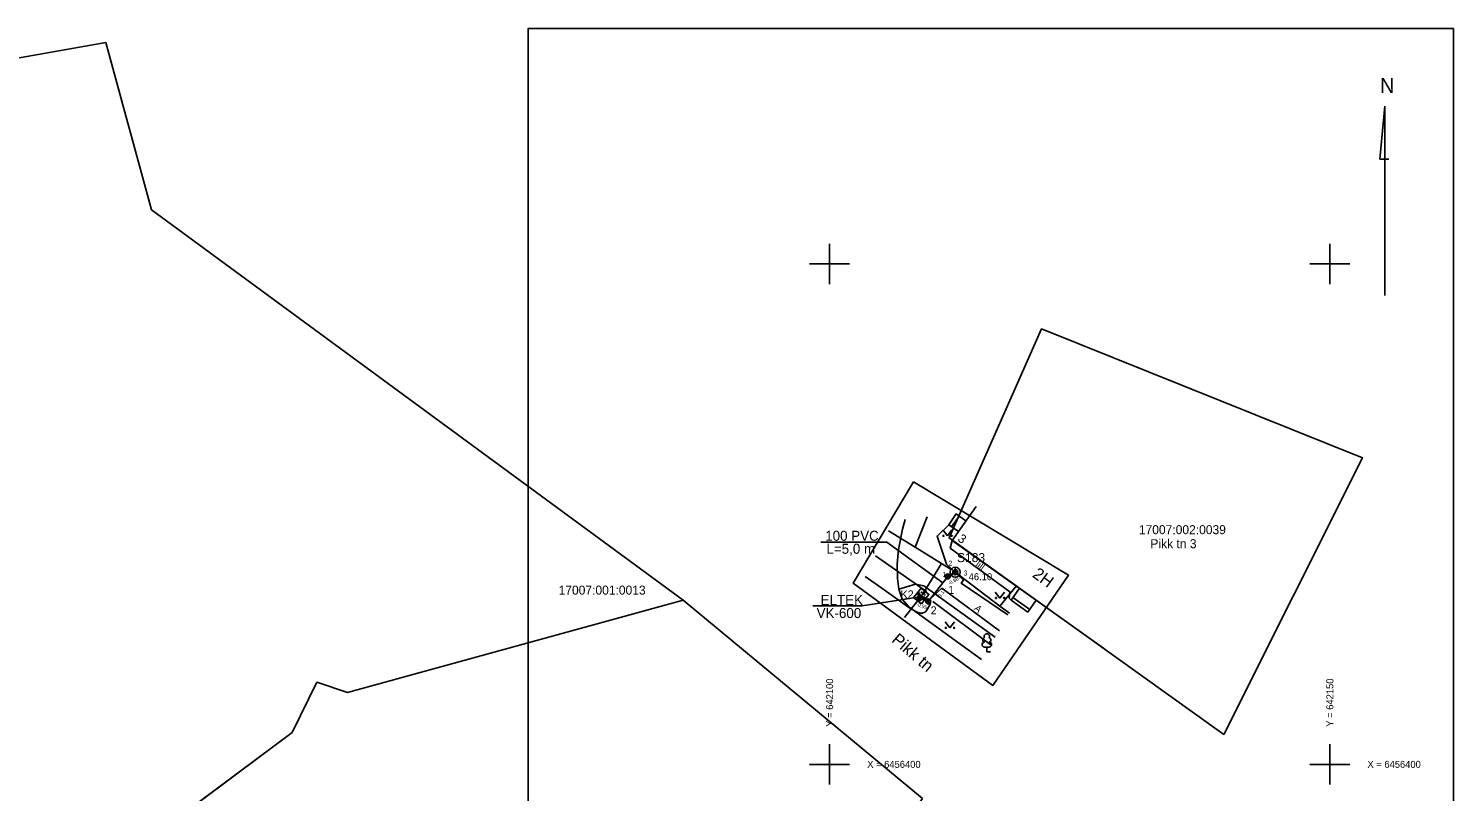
# Model space of a CAD drawing. Extents: x 641383 to 642190, y 6455739 to 6456705.
# Drawn here: x 642019.9 to 642162.4, y 6456397.3 to 6456473.5 of the extents above; entities that cross this region are included whole.
import ezdxf

# ---------------------------------------------------------------- set-up
doc = ezdxf.new("R2010")
doc.units = 0
for name, color, linetype in [('HALJASTUS', 7, 'Continuous'), ('HOONE', 7, 'Continuous'), ('JOONSIDE', 7, 'Continuous'), ('KAEVU_NR', 7, 'Continuous'), ('KOORDPUNKT', 7, 'Continuous'), ('KORGUS', 7, 'Continuous'), ('MOOTMPUNKT', 7, 'Continuous'), ('MOOTPIIR', 7, 'Continuous'), ('PIIR', 7, 'Continuous'), ('POST', 7, 'Continuous'), ('PUU', 7, 'Continuous'), ('SIKAEV', 7, 'Continuous'), ('SITRASS', 7, 'Continuous'), ('TEE', 7, 'Continuous'), ('TORU_NR', 7, 'Continuous'), ('VORK', 7, 'Continuous'), ('VORMISTUS', 7, 'Continuous')]:
    doc.layers.add(name, color=color, linetype=linetype)

msp = doc.modelspace()

# ---------------------------------------------------------------- linework, layer by layer
at = {"layer": 'HALJASTUS'}
for p, q in [((642111.31, 6456423.44), (642111.78, 6456422.84)), ((642111.78, 6456422.84), (642112.22, 6456423.44)), ((642116.56, 6456417.22), (642117.03, 6456416.62)), ((642117.03, 6456416.62), (642117.47, 6456417.22)), ((642111.56, 6456414.25), (642112.02, 6456413.64)), ((642112.02, 6456413.64), (642112.47, 6456414.25))]:
    msp.add_line(p, q, dxfattribs=at)
msp.add_lwpolyline([(642112.24, 6456422.37), (642112.06, 6456421.59), (642118.01, 6456417.25), (642117.96, 6456416.59), (642118.15, 6456416.42)], dxfattribs=at)
for centre in [(642111.38, 6456422.84), (642112.21, 6456422.84), (642116.63, 6456416.62), (642117.45, 6456416.62), (642111.62, 6456413.64), (642112.45, 6456413.64)]:
    msp.add_circle(centre, 0.055, dxfattribs=at)
at = {"layer": 'HOONE'}
for p, q in [((642112.19, 6456423.74), (642112.95, 6456424.81)), ((642118.33, 6456416.67), (642120, 6456415.48))]:
    msp.add_line(p, q, dxfattribs=at)
for points in [[(642114.66, 6456425.78), (642112.24, 6456422.37), (642127.38, 6456411.62)], [(642113.63, 6456424.33), (642112.64, 6456425.03), (642111.91, 6456423.94), (642112.87, 6456423.26)], [(642118.98, 6456417.59), (642118.15, 6456416.42), (642119.81, 6456415.21), (642120.65, 6456416.4)]]:
    msp.add_lwpolyline(points, dxfattribs=at)
at = {"layer": 'KOORDPUNKT'}
for centre, radius in [((642111.81, 6456418.78), 0.25), ((642111.81, 6456418.78), 0.0221), ((642111.81, 6456418.78), 0.025), ((642111.81, 6456418.78), 0.0132), ((642111.81, 6456418.78), 0.0161), ((642111.81, 6456418.78), 0.0191), ((642111.81, 6456418.78), 0.0043), ((642111.81, 6456418.78), 0.00726), ((642111.81, 6456418.78), 0.0102), ((642112.56, 6456419.2), 0.25), ((642112.56, 6456419.2), 0.0221), ((642112.56, 6456419.2), 0.025), ((642112.56, 6456419.2), 0.0191), ((642112.56, 6456419.2), 0.0102), ((642112.56, 6456419.2), 0.0132), ((642112.56, 6456419.2), 0.0161), ((642112.56, 6456419.2), 0.0043), ((642112.56, 6456419.2), 0.00726), ((642108.97, 6456416.6), 0.25), ((642108.97, 6456416.6), 0.025), ((642108.97, 6456416.6), 0.0191), ((642108.97, 6456416.6), 0.0221), ((642108.97, 6456416.6), 0.0132), ((642108.97, 6456416.6), 0.0161), ((642108.97, 6456416.6), 0.00726), ((642108.97, 6456416.6), 0.0102), ((642108.97, 6456416.6), 0.0043), ((642109.86, 6456416.28), 0.25), ((642109.86, 6456416.28), 0.0191), ((642109.86, 6456416.28), 0.0221), ((642109.86, 6456416.28), 0.025), ((642109.86, 6456416.28), 0.0102), ((642109.86, 6456416.28), 0.0132), ((642109.86, 6456416.28), 0.0161), ((642109.86, 6456416.28), 0.0043), ((642109.86, 6456416.28), 0.00726)]:
    msp.add_circle(centre, radius, dxfattribs=at)
at = {"layer": 'MOOTMPUNKT'}
for centre in [(642111.81, 6456418.78), (642112.56, 6456419.2), (642108.91, 6456417.04), (642108.97, 6456416.6), (642109.41, 6456416.63), (642109.86, 6456416.28)]:
    msp.add_circle(centre, 0.1, dxfattribs=at)
at = {"layer": 'MOOTPIIR'}
msp.add_lwpolyline([(642108.39, 6456428.23), (642102.36, 6456418.09), (642116.31, 6456407.89), (642123.87, 6456418.91), (642108.39, 6456428.23)], dxfattribs=at)
at = {"layer": 'PIIR'}
for points in [[(641975.53, 6456462.91), (641958.19, 6456458.96), (641930.32, 6456426), (641917.23, 6456410.51), (641913.75, 6456409.86), (641915.56, 6456400.83), (641920.11, 6456393.03), (641923.93, 6456390.6), (641931.49, 6456388.23), (641937.73, 6456386.31), (641944.08, 6456378.69), (641948.84, 6456366.09), (641954.57, 6456354.53), (641957.89, 6456343.97), (641963.04, 6456335.35), (641971.58, 6456325.47), (641981.3, 6456331.91), (642003.95, 6456371.66), (642046.27, 6456403.18), (642048.75, 6456408.2), (642051.81, 6456407.18), (642085.36, 6456416.4), (642032.23, 6456455.42), (642027.65, 6456472.13)], [(642139.39, 6456402.99), (642153.27, 6456430.62), (642121.19, 6456443.51), (642111.95, 6456422.63)], [(642109.3, 6456396.57), (642085.36, 6456416.4), (642051.81, 6456407.18), (642048.75, 6456408.2), (642046.27, 6456403.18), (642022.41, 6456385.37), (642026.27, 6456382.19), (642073.39, 6456346.8)]]:
    msp.add_lwpolyline(points, close=True, dxfattribs=at)
at = {"layer": 'POST'}
for points in [[(642109.17, 6456416.05), (642108.39, 6456416.68), (642108.77, 6456417.15), (642109.55, 6456416.52)], [(642109.55, 6456416.52), (642108.77, 6456417.15), (642109.15, 6456417.62), (642109.93, 6456416.98)]]:
    msp.add_lwpolyline(points, close=True, dxfattribs=at)
msp.add_lwpolyline([(642098.32, 6456415.83), (642103.26, 6456415.83), (642108.61, 6456416.67)], dxfattribs=at)
for centre, radius in [((642109.2, 6456417.19), 0.0304), ((642109.2, 6456417.19), 0.029), ((642109.2, 6456417.19), 0.0277), ((642109.2, 6456417.19), 0.0263), ((642109.2, 6456417.19), 0.0249), ((642109.2, 6456417.19), 0.0236), ((642109.2, 6456417.19), 0.0222), ((642109.2, 6456417.19), 0.0209), ((642109.2, 6456417.19), 0.0195), ((642109.2, 6456417.19), 0.0181), ((642109.2, 6456417.19), 0.0168), ((642109.2, 6456417.19), 0.0154), ((642109.2, 6456417.19), 0.014), ((642109.2, 6456417.19), 0.0127), ((642109.2, 6456417.19), 0.0113), ((642109.2, 6456417.19), 0.00996), ((642109.2, 6456417.19), 0.0086), ((642109.2, 6456417.19), 0.00724), ((642109.2, 6456417.19), 0.00587), ((642109.2, 6456417.19), 0.00451), ((642109.2, 6456417.19), 0.00315), ((642109.2, 6456417.19), 0.00179), ((642109.2, 6456417.19), 0.000426), ((642108.82, 6456416.73), 0.0304), ((642108.82, 6456416.73), 0.029), ((642108.82, 6456416.73), 0.0277), ((642108.82, 6456416.73), 0.0263), ((642108.82, 6456416.73), 0.0249), ((642108.82, 6456416.73), 0.0236), ((642108.82, 6456416.73), 0.0222), ((642108.82, 6456416.73), 0.0209), ((642108.82, 6456416.73), 0.0195), ((642108.82, 6456416.73), 0.0181), ((642108.82, 6456416.73), 0.0168), ((642108.82, 6456416.73), 0.0154), ((642108.82, 6456416.73), 0.014), ((642108.82, 6456416.73), 0.0127), ((642108.82, 6456416.73), 0.0113), ((642108.82, 6456416.73), 0.00996), ((642108.82, 6456416.73), 0.0086), ((642108.82, 6456416.73), 0.00724), ((642108.82, 6456416.73), 0.00587), ((642108.82, 6456416.73), 0.00451), ((642108.82, 6456416.73), 0.00315), ((642108.82, 6456416.73), 0.00179), ((642108.82, 6456416.73), 0.000426), ((642109.13, 6456416.48), 0.0304), ((642109.13, 6456416.48), 0.029), ((642109.13, 6456416.48), 0.0277), ((642109.13, 6456416.48), 0.0263), ((642109.13, 6456416.48), 0.0249), ((642109.13, 6456416.48), 0.0236), ((642109.13, 6456416.48), 0.0222), ((642109.13, 6456416.48), 0.0209), ((642109.13, 6456416.48), 0.0195), ((642109.13, 6456416.48), 0.0181), ((642109.13, 6456416.48), 0.0168), ((642109.13, 6456416.48), 0.0154), ((642109.13, 6456416.48), 0.014), ((642109.13, 6456416.48), 0.0127), ((642109.13, 6456416.48), 0.0113), ((642109.13, 6456416.48), 0.00996), ((642109.13, 6456416.48), 0.0086), ((642109.13, 6456416.48), 0.00724), ((642109.13, 6456416.48), 0.00587), ((642109.13, 6456416.48), 0.00451), ((642109.13, 6456416.48), 0.00315), ((642109.13, 6456416.48), 0.00179), ((642109.13, 6456416.48), 0.000426), ((642109.51, 6456416.94), 0.0304), ((642109.51, 6456416.94), 0.029), ((642109.51, 6456416.94), 0.0277), ((642109.51, 6456416.94), 0.0263), ((642109.51, 6456416.94), 0.0249), ((642109.51, 6456416.94), 0.0236), ((642109.51, 6456416.94), 0.0222), ((642109.51, 6456416.94), 0.0209), ((642109.51, 6456416.94), 0.0195), ((642109.51, 6456416.94), 0.0181), ((642109.51, 6456416.94), 0.0168), ((642109.51, 6456416.94), 0.0154), ((642109.51, 6456416.94), 0.014), ((642109.51, 6456416.94), 0.0127), ((642109.51, 6456416.94), 0.0113), ((642109.51, 6456416.94), 0.00996), ((642109.51, 6456416.94), 0.0086), ((642109.51, 6456416.94), 0.00724), ((642109.51, 6456416.94), 0.00587), ((642109.51, 6456416.94), 0.00451), ((642109.51, 6456416.94), 0.00315), ((642109.51, 6456416.94), 0.00179), ((642109.51, 6456416.94), 0.000426)]:
    msp.add_circle(centre, radius, dxfattribs=at)
at = {"layer": 'PUU'}
for p, q in [((642115.95, 6456411.72), (642115.47, 6456411.72)), ((642115.71, 6456411.25), (642115.71, 6456411.72)), ((642116.09, 6456411.25), (642115.71, 6456411.25))]:
    msp.add_line(p, q, dxfattribs=at)
for centre, radius, start, end in [((642115.71, 6456412.77), 0.277, 332.5799, 207.4201), ((642115.47, 6456411.96), 0.238, 90.0016, 269.3953), ((642115.54, 6456412.42), 0.233, 109.0217, 253.1415), ((642115.88, 6456412.42), 0.233, 286.8508, 70.9859), ((642115.95, 6456411.96), 0.238, 270.6047, 89.9984)]:
    msp.add_arc(centre, radius, start, end, dxfattribs=at)
at = {"layer": 'SIKAEV'}
for p, q in [((642112.56, 6456419.2), (642112.15, 6456418.92)), ((642112.56, 6456419.7), (642112.56, 6456419.2)), ((642112.56, 6456419.2), (642112.98, 6456418.92))]:
    msp.add_line(p, q, dxfattribs=at)
msp.add_circle((642112.56, 6456419.2), 0.5, dxfattribs=at)
at = {"layer": 'SITRASS'}
for p, q in [((642108.54, 6456421.71), (642109.74, 6456424.74)), ((642117.03, 6456415.8), (642118.65, 6456417.82)), ((642110.32, 6456416.28), (642116.14, 6456411.92))]:
    msp.add_line(p, q, dxfattribs=at)
for points in [[(642112.14, 6456419.46), (642108.54, 6456421.71), (642105.89, 6456423.35)], [(642099.13, 6456422.19), (642105.72, 6456422.19), (642111.3, 6456418.13)], [(642104.59, 6456420.85), (642109.68, 6456417.26), (642109.35, 6456417.07)], [(642111.18, 6456420.07), (642109.3, 6456416.98), (642107.5, 6456414.67)], [(642110.07, 6456416.08), (642109.93, 6456415.77), (642109.75, 6456415.46), (642109.57, 6456415.25), (642109.3, 6456415.11), (642109.02, 6456415.11), (642108.61, 6456415.26), (642108.03, 6456415.6), (642105.21, 6456417.59), (642103.56, 6456418.76)], [(642112.56, 6456419.2), (642111.81, 6456418.78), (642109.86, 6456416.28), (642108.97, 6456416.6)], [(642112.96, 6456418.89), (642117.03, 6456415.8), (642117.98, 6456415.1)], [(642110.03, 6456416.51), (642111.22, 6456417.59), (642116.99, 6456413.35)]]:
    msp.add_lwpolyline(points, dxfattribs=at)
at = {"layer": 'TEE'}
for points in [[(642107.56, 6456424.46), (642107.28, 6456423.5), (642106.87, 6456421.48), (642106.75, 6456419.99), (642106.77, 6456418.57), (642106.92, 6456417.5), (642107.25, 6456416.51), (642107.93, 6456415.74), (642115.19, 6456410.48)], [(642111.91, 6456423.94), (642110.74, 6456422.81), (642111.68, 6456420.01), (642113.38, 6456418.39), (642113.16, 6456418.1), (642117.81, 6456414.94)], [(642106.92, 6456417.5), (642108.59, 6456418.02), (642109.42, 6456417.83), (642116.54, 6456412.7)]]:
    msp.add_lwpolyline(points, dxfattribs=at)
at = {"layer": 'VORK'}
for p, q in [((642100, 6456452), (642100, 6456448)), ((642150, 6456452), (642150, 6456448)), ((642098, 6456450), (642102, 6456450)), ((642148, 6456450), (642152, 6456450)), ((642100, 6456402), (642100, 6456398)), ((642150, 6456402), (642150, 6456398)), ((642098, 6456400), (642102, 6456400)), ((642148, 6456400), (642152, 6456400))]:
    msp.add_line(p, q, dxfattribs=at)
at = {"layer": 'VORMISTUS'}
for p, q in [((642155.49, 6456465.76), (642155.01, 6456460.47)), ((642155.49, 6456465.76), (642155.49, 6456446.86)), ((642155.01, 6456460.47), (642155.91, 6456460.47))]:
    msp.add_line(p, q, dxfattribs=at)
msp.add_lwpolyline([(642162.36, 6456333.53), (642069.86, 6456333.53), (642069.86, 6456473.53), (642162.36, 6456473.53)], close=True, dxfattribs=at)

# ---------------------------------------------------------------- texts
at = {"layer": 'HALJASTUS'}
msp.add_text('lill', height=0.7, rotation=323.2332, dxfattribs=at).set_placement((642114.52, 6456419.83))
at = {"layer": 'HOONE'}
for s, height, rotation, p in [('3', 0.9, 323.6576, (642112.72, 6456422.38)), ('2H', 1.2, 324.0311, (642120.18, 6456418.79))]:
    msp.add_text(s, height=height, rotation=rotation, dxfattribs=at).set_placement(p)
at = {"layer": 'JOONSIDE'}
for s, rotation, p in [('-0.86-', 29.3038, (642111.97, 6456417.89)), ('-3.17-', 54.9595, (642111.01, 6456416.53)), ('-0.95-', 341.5339, (642108.63, 6456415.83))]:
    msp.add_text(s, height=0.35, rotation=rotation, dxfattribs=at).set_placement(p)
at = {"layer": 'KAEVU_NR'}
msp.add_text('S183', height=0.9, dxfattribs=at).set_placement((642112.73, 6456420.21))
at = {"layer": 'KOORDPUNKT'}
for s, p in [('K2', (642107.09, 6456416.58)), ('1', (642111.85, 6456417.03)), ('2', (642110.1, 6456414.99))]:
    msp.add_text(s, height=0.8, dxfattribs=at).set_placement(p)
at = {"layer": 'KORGUS'}
msp.add_text('46.10', height=0.7, dxfattribs=at).set_placement((642113.9, 6456418.4))
at = {"layer": 'PIIR'}
for s, p in [('17007:002:0039', (642130.91, 6456423)), ('Pikk tn 3', (642132.06, 6456421.6)), ('17007:001:0013', (642072.91, 6456416.96))]:
    msp.add_text(s, height=0.9, dxfattribs=at).set_placement(p)
at = {"layer": 'POST'}
for s, p in [('VK-600', (642098.7, 6456414.62)), ('ELTEK', (642099.1, 6456415.92))]:
    msp.add_text(s, height=1, rotation=360, dxfattribs=at).set_placement(p)
at = {"layer": 'SITRASS'}
for s, p in [('100 PVC', (642099.56, 6456422.34)), ('L=5,0 m', (642099.68, 6456421.04))]:
    msp.add_text(s, height=1, dxfattribs=at).set_placement(p)
at = {"layer": 'TEE'}
for s, height, rotation, p in [('A', 0.7, 317.7263, (642114.38, 6456415.5)), ('Pikk tn', 1.2, 319.2142, (642106.11, 6456412.3))]:
    msp.add_text(s, height=height, rotation=rotation, dxfattribs=at).set_placement(p)
at = {"layer": 'TORU_NR'}
for s, p in [('2', (642111.89, 6456419.85)), ('1', (642111.27, 6456418.72)), ('3', (642113.38, 6456418.87))]:
    msp.add_text(s, height=0.5, dxfattribs=at).set_placement(p)
at = {"layer": 'VORK'}
for s, p in [(' Y = 642100', (642100.35, 6456403.5)), (' Y = 642150', (642150.35, 6456403.5))]:
    msp.add_text(s, height=0.7, rotation=90, dxfattribs=at).set_placement(p)
for p in [(642103.5, 6456399.65), (642153.5, 6456399.65)]:
    msp.add_text(' X = 6456400', height=0.7, dxfattribs=at).set_placement(p)
at = {"layer": 'VORMISTUS'}
msp.add_text('N', height=1.5, rotation=360, dxfattribs=at).set_placement((642155.01, 6456467.09))

doc.saveas('drawing.dxf')
